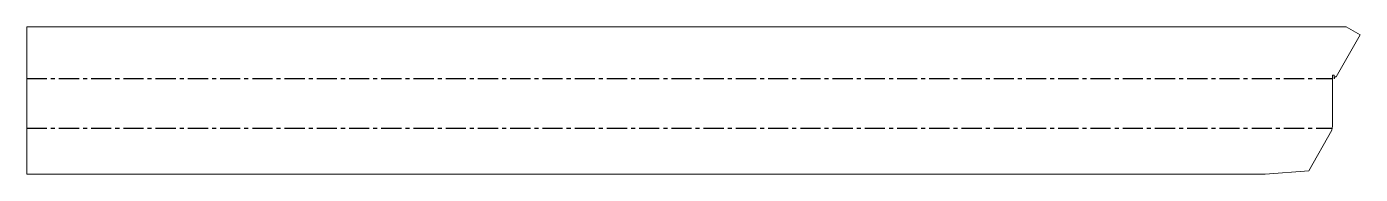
# Model space of a CAD drawing. Header units: millimetres. Extents: x -375 to 465, y -63 to 30.
import ezdxf

# ---------------------------------------------------------------- set-up
doc = ezdxf.new("R2010")
doc.units = ezdxf.units.MM
doc.linetypes.add('CENTERX2', pattern=[20.32, 12.7, -2.54, 2.54, -2.54])

msp = doc.modelspace()

# ---------------------------------------------------------------- linework, layer by layer
at = {"color": 7, "linetype": 'Continuous', "lineweight": 15}
for p, q in [((456.61, 30.2), (-375.21, 30.2)), ((-375.21, 30.2), (-375.21, -62.76)), ((465.44, 25.1), (456.61, 30.2)), ((450.14, -1.4), (465.44, 25.1)), ((447.98, -0.4), (448.85, -0.4)), ((447.98, -32.51), (447.98, -0.4)), ((448.85, -0.4), (448.85, -2.5)), ((448.85, -2.5), (448.96, -2.57)), ((448.96, -2.57), (449.76, -1.18)), ((449.76, -1.18), (450.14, -1.4)), ((447.98, -32.51), (447.55, -35.03)), ((447.55, -35.03), (432.9, -60.52)), ((405.53, -62.76), (-375.21, -62.76)), ((432.9, -60.52), (405.53, -62.76))]:
    msp.add_line(p, q, dxfattribs=at)
at = {"color": 7, "linetype": 'CENTERX2'}
for p, q in [((-375.21, -2.52), (447.98, -2.52)), ((-375.21, -33.77), (447.77, -33.77))]:
    msp.add_line(p, q, dxfattribs=at)

doc.saveas('drawing.dxf')
